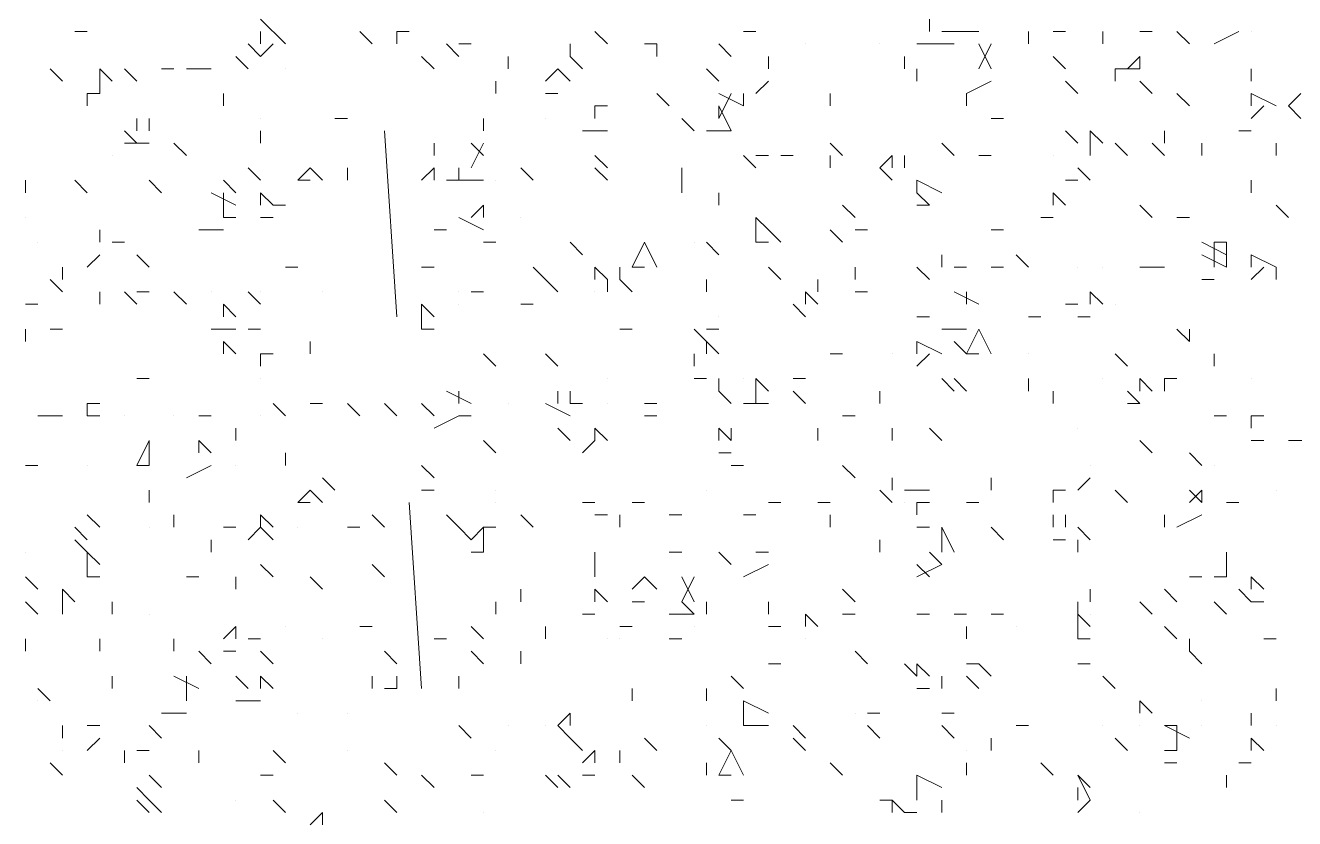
# Model space of a CAD drawing. Header units: millimetres. Extents: x 2928 to 3112, y 1220 to 1280.
# Drawn here: x 3000.6755 to 3001.0172, y 1263.4823 to 1263.6956 of the extents above; entities that cross this region are included whole.
import ezdxf

# ---------------------------------------------------------------- set-up
doc = ezdxf.new("R2010")
doc.units = ezdxf.units.MM

msp = doc.modelspace()

# ---------------------------------------------------------------- linework, layer by layer
at = {"color": 92, "linetype": 'Continuous', "lineweight": 5, "true_color": 0x00b800}
for points in [[(3000.73883, 1263.69728), (3000.7455, 1263.69061), (3000.7455, 1263.69061)], [(3000.91884, 1263.69728), (3000.91884, 1263.69394), (3000.91884, 1263.69394)], [(3000.69217, 1263.69394), (3000.68883, 1263.69394), (3000.68883, 1263.69394)], [(3000.73883, 1263.69394), (3000.73883, 1263.69061), (3000.73883, 1263.69061)], [(3000.7755, 1263.69394), (3000.7755, 1263.69061), (3000.7755, 1263.69061)], [(3000.77883, 1263.69394), (3000.7755, 1263.69394), (3000.7755, 1263.69394)], [(3000.83217, 1263.69061), (3000.82883, 1263.69394), (3000.82883, 1263.69394)], [(3000.87217, 1263.69394), (3000.86883, 1263.69394), (3000.86883, 1263.69394)], [(3000.9255, 1263.69394), (3000.92217, 1263.69394), (3000.92217, 1263.69394)], [(3000.9255, 1263.69394), (3000.92884, 1263.69394), (3000.92884, 1263.69394)], [(3000.93217, 1263.69394), (3000.92884, 1263.69394), (3000.92884, 1263.69394)], [(3000.9455, 1263.69061), (3000.9455, 1263.69394), (3000.9455, 1263.69394)], [(3000.9555, 1263.69394), (3000.95217, 1263.69394), (3000.95217, 1263.69394)], [(3000.9655, 1263.69061), (3000.9655, 1263.69394), (3000.9655, 1263.69394)], [(3000.97884, 1263.69394), (3000.9755, 1263.69394), (3000.9755, 1263.69394)], [(3000.98884, 1263.69061), (3000.9855, 1263.69394), (3000.9855, 1263.69394)], [(3000.9955, 1263.69061), (3001.00217, 1263.69394), (3001.00217, 1263.69394)], [(3000.73883, 1263.68727), (3000.7355, 1263.69061), (3000.7355, 1263.69061)], [(3000.73883, 1263.68727), (3000.74217, 1263.69061), (3000.74217, 1263.69061)], [(3000.79217, 1263.68727), (3000.78883, 1263.69061), (3000.78883, 1263.69061)], [(3000.7955, 1263.69061), (3000.79217, 1263.69061), (3000.79217, 1263.69061)], [(3000.82217, 1263.68727), (3000.82217, 1263.69061), (3000.82217, 1263.69061)], [(3000.8455, 1263.69061), (3000.84217, 1263.69061), (3000.84217, 1263.69061)], [(3000.8455, 1263.68727), (3000.8455, 1263.69061), (3000.8455, 1263.69061)], [(3000.8655, 1263.68727), (3000.86217, 1263.69061), (3000.86217, 1263.69061)], [(3000.9155, 1263.69061), (3000.92217, 1263.69061), (3000.92217, 1263.69061)], [(3000.9255, 1263.69061), (3000.92217, 1263.69061), (3000.92217, 1263.69061)], [(3000.93217, 1263.69061), (3000.9355, 1263.68394), (3000.9355, 1263.68394)], [(3000.9355, 1263.69061), (3000.93217, 1263.68394), (3000.93217, 1263.68394)], [(3000.7355, 1263.68394), (3000.73217, 1263.68727), (3000.73217, 1263.68727)], [(3000.7855, 1263.68394), (3000.78217, 1263.68727), (3000.78217, 1263.68727)], [(3000.8055, 1263.68394), (3000.8055, 1263.68727), (3000.8055, 1263.68727)], [(3000.8255, 1263.68394), (3000.82217, 1263.68727), (3000.82217, 1263.68727)], [(3000.8755, 1263.68727), (3000.8755, 1263.68394), (3000.8755, 1263.68394)], [(3000.91217, 1263.68394), (3000.91217, 1263.68727), (3000.91217, 1263.68727)], [(3000.9555, 1263.68394), (3000.95217, 1263.68727), (3000.95217, 1263.68727)], [(3000.9755, 1263.68727), (3000.97217, 1263.68394), (3000.97217, 1263.68394)], [(3000.9755, 1263.68727), (3000.9755, 1263.68394), (3000.9755, 1263.68394)], [(3000.6855, 1263.68061), (3000.68217, 1263.68394), (3000.68217, 1263.68394)], [(3000.6955, 1263.68394), (3000.69883, 1263.68061), (3000.69883, 1263.68061)], [(3000.6955, 1263.68394), (3000.6955, 1263.67727), (3000.6955, 1263.67727)], [(3000.7055, 1263.68061), (3000.70217, 1263.68394), (3000.70217, 1263.68394)], [(3000.7155, 1263.68394), (3000.71217, 1263.68394), (3000.71217, 1263.68394)], [(3000.72217, 1263.68394), (3000.71883, 1263.68394), (3000.71883, 1263.68394)], [(3000.7255, 1263.68394), (3000.72217, 1263.68394), (3000.72217, 1263.68394)], [(3000.81883, 1263.68394), (3000.8155, 1263.68061), (3000.8155, 1263.68061)], [(3000.81883, 1263.68394), (3000.82217, 1263.68061), (3000.82217, 1263.68061)], [(3000.86217, 1263.68061), (3000.85883, 1263.68394), (3000.85883, 1263.68394)], [(3000.9155, 1263.68061), (3000.9155, 1263.68394), (3000.9155, 1263.68394)], [(3000.96884, 1263.68394), (3000.9755, 1263.68394), (3000.9755, 1263.68394)], [(3000.96884, 1263.68061), (3000.96884, 1263.68394), (3000.96884, 1263.68394)], [(3001.0055, 1263.68061), (3001.0055, 1263.68394), (3001.0055, 1263.68394)], [(3000.80217, 1263.67727), (3000.80217, 1263.68061), (3000.80217, 1263.68061)], [(3000.87217, 1263.67727), (3000.8755, 1263.68061), (3000.8755, 1263.68061)], [(3000.92884, 1263.67727), (3000.9355, 1263.68061), (3000.9355, 1263.68061)], [(3000.95884, 1263.67727), (3000.9555, 1263.68061), (3000.9555, 1263.68061)], [(3000.97884, 1263.67727), (3000.9755, 1263.68061), (3000.9755, 1263.68061)], [(3000.69217, 1263.67727), (3000.6955, 1263.67727), (3000.6955, 1263.67727)], [(3000.69217, 1263.67394), (3000.69217, 1263.67727), (3000.69217, 1263.67727)], [(3000.72883, 1263.67394), (3000.72883, 1263.67727), (3000.72883, 1263.67727)], [(3000.8155, 1263.67727), (3000.81883, 1263.67727), (3000.81883, 1263.67727)], [(3000.84883, 1263.67394), (3000.8455, 1263.67727), (3000.8455, 1263.67727)], [(3000.86217, 1263.67727), (3000.86883, 1263.67394), (3000.86883, 1263.67394)], [(3000.8655, 1263.67727), (3000.86217, 1263.67061), (3000.86217, 1263.67061)], [(3000.86883, 1263.67394), (3000.86883, 1263.67727), (3000.86883, 1263.67727)], [(3000.89217, 1263.67394), (3000.89217, 1263.67727), (3000.89217, 1263.67727)], [(3000.92884, 1263.67394), (3000.92884, 1263.67727), (3000.92884, 1263.67727)], [(3000.98884, 1263.67394), (3000.9855, 1263.67727), (3000.9855, 1263.67727)], [(3001.0055, 1263.67727), (3001.01217, 1263.67394), (3001.01217, 1263.67394)], [(3001.0055, 1263.67727), (3001.0055, 1263.67394), (3001.0055, 1263.67394)], [(3001.01884, 1263.67727), (3001.0155, 1263.67394), (3001.0155, 1263.67394)], [(3000.82883, 1263.67394), (3000.83217, 1263.67394), (3000.83217, 1263.67394)], [(3000.82883, 1263.67394), (3000.82883, 1263.67061), (3000.82883, 1263.67061)], [(3000.86217, 1263.67394), (3000.8655, 1263.66727), (3000.8655, 1263.66727)], [(3000.86217, 1263.67394), (3000.86217, 1263.67061), (3000.86217, 1263.67061)], [(3001.0055, 1263.67061), (3001.00884, 1263.67394), (3001.00884, 1263.67394)], [(3001.0155, 1263.67394), (3001.01884, 1263.67061), (3001.01884, 1263.67061)], [(3000.7055, 1263.67061), (3000.7055, 1263.66727), (3000.7055, 1263.66727)], [(3000.70883, 1263.67061), (3000.70883, 1263.66727), (3000.70883, 1263.66727)], [(3000.76217, 1263.67061), (3000.75883, 1263.67061), (3000.75883, 1263.67061)], [(3000.79883, 1263.66727), (3000.79883, 1263.67061), (3000.79883, 1263.67061)], [(3000.8555, 1263.66727), (3000.85217, 1263.67061), (3000.85217, 1263.67061)], [(3000.93884, 1263.67061), (3000.9355, 1263.67061), (3000.9355, 1263.67061)], [(3000.7055, 1263.66394), (3000.70217, 1263.66727), (3000.70217, 1263.66727)], [(3000.73883, 1263.66394), (3000.73883, 1263.66727), (3000.73883, 1263.66727)], [(3000.82883, 1263.66727), (3000.8255, 1263.66727), (3000.8255, 1263.66727)], [(3000.82883, 1263.66727), (3000.83217, 1263.66727), (3000.83217, 1263.66727)], [(3000.85883, 1263.66727), (3000.8655, 1263.66727), (3000.8655, 1263.66727)], [(3000.85883, 1263.66727), (3000.86217, 1263.66727), (3000.86217, 1263.66727)], [(3000.95884, 1263.66394), (3000.9555, 1263.66727), (3000.9555, 1263.66727)], [(3000.96217, 1263.66727), (3000.9655, 1263.66394), (3000.9655, 1263.66394)], [(3000.96217, 1263.66727), (3000.96217, 1263.66061), (3000.96217, 1263.66061)], [(3000.98217, 1263.66394), (3000.98217, 1263.66727), (3000.98217, 1263.66727)], [(3001.0055, 1263.66727), (3001.00217, 1263.66727), (3001.00217, 1263.66727)], [(3000.70217, 1263.66394), (3000.70883, 1263.66394), (3000.70883, 1263.66394)], [(3000.71883, 1263.66061), (3000.7155, 1263.66394), (3000.7155, 1263.66394)], [(3000.7855, 1263.66394), (3000.7855, 1263.66061), (3000.7855, 1263.66061)], [(3000.7955, 1263.66394), (3000.79883, 1263.66061), (3000.79883, 1263.66061)], [(3000.79883, 1263.66394), (3000.7955, 1263.65727), (3000.7955, 1263.65727)], [(3000.8955, 1263.66061), (3000.89217, 1263.66394), (3000.89217, 1263.66394)], [(3000.9255, 1263.66061), (3000.92217, 1263.66394), (3000.92217, 1263.66394)], [(3000.97217, 1263.66061), (3000.96884, 1263.66394), (3000.96884, 1263.66394)], [(3000.98217, 1263.66061), (3000.97884, 1263.66394), (3000.97884, 1263.66394)], [(3000.99217, 1263.66061), (3000.99217, 1263.66394), (3000.99217, 1263.66394)], [(3001.01217, 1263.66061), (3001.01217, 1263.66394), (3001.01217, 1263.66394)], [(3000.83217, 1263.65727), (3000.82883, 1263.66061), (3000.82883, 1263.66061)], [(3000.87217, 1263.65727), (3000.86883, 1263.66061), (3000.86883, 1263.66061)], [(3000.8755, 1263.66061), (3000.87217, 1263.66061), (3000.87217, 1263.66061)], [(3000.88217, 1263.66061), (3000.87883, 1263.66061), (3000.87883, 1263.66061)], [(3000.89217, 1263.65727), (3000.89217, 1263.66061), (3000.89217, 1263.66061)], [(3000.90884, 1263.66061), (3000.9055, 1263.65727), (3000.9055, 1263.65727)], [(3000.90884, 1263.66061), (3000.90884, 1263.65727), (3000.90884, 1263.65727)], [(3000.91217, 1263.65727), (3000.91217, 1263.66061), (3000.91217, 1263.66061)], [(3000.9355, 1263.66061), (3000.93217, 1263.66061), (3000.93217, 1263.66061)], [(3000.73883, 1263.65394), (3000.7355, 1263.65727), (3000.7355, 1263.65727)], [(3000.75217, 1263.65727), (3000.74883, 1263.65394), (3000.74883, 1263.65394)], [(3000.75217, 1263.65727), (3000.7555, 1263.65394), (3000.7555, 1263.65394)], [(3000.76217, 1263.65394), (3000.76217, 1263.65727), (3000.76217, 1263.65727)], [(3000.78217, 1263.65394), (3000.7855, 1263.65727), (3000.7855, 1263.65727)], [(3000.7855, 1263.65394), (3000.7855, 1263.65727), (3000.7855, 1263.65727)], [(3000.79217, 1263.65394), (3000.79217, 1263.65727), (3000.79217, 1263.65727)], [(3000.81217, 1263.65394), (3000.80883, 1263.65727), (3000.80883, 1263.65727)], [(3000.83217, 1263.65394), (3000.82883, 1263.65727), (3000.82883, 1263.65727)], [(3000.85217, 1263.65394), (3000.85217, 1263.65727), (3000.85217, 1263.65727)], [(3000.9055, 1263.65727), (3000.90884, 1263.65394), (3000.90884, 1263.65394)], [(3000.96217, 1263.65394), (3000.95884, 1263.65727), (3000.95884, 1263.65727)], [(3000.6755, 1263.65061), (3000.6755, 1263.65394), (3000.6755, 1263.65394)], [(3000.69217, 1263.65061), (3000.68883, 1263.65394), (3000.68883, 1263.65394)], [(3000.71217, 1263.65061), (3000.70883, 1263.65394), (3000.70883, 1263.65394)], [(3000.73217, 1263.65061), (3000.72883, 1263.65394), (3000.72883, 1263.65394)], [(3000.74883, 1263.65394), (3000.75217, 1263.65394), (3000.75217, 1263.65394)], [(3000.79217, 1263.65394), (3000.78883, 1263.65394), (3000.78883, 1263.65394)], [(3000.79217, 1263.65394), (3000.79883, 1263.65394), (3000.79883, 1263.65394)], [(3000.85217, 1263.65061), (3000.85217, 1263.65394), (3000.85217, 1263.65394)], [(3000.9155, 1263.65394), (3000.92217, 1263.65061), (3000.92217, 1263.65061)], [(3000.9155, 1263.65394), (3000.9155, 1263.65061), (3000.9155, 1263.65061)], [(3000.95884, 1263.65394), (3000.9555, 1263.65394), (3000.9555, 1263.65394)], [(3001.0055, 1263.65061), (3001.0055, 1263.65394), (3001.0055, 1263.65394)], [(3000.7255, 1263.65061), (3000.73217, 1263.64727), (3000.73217, 1263.64727)], [(3000.72883, 1263.65061), (3000.72883, 1263.64394), (3000.72883, 1263.64394)], [(3000.72883, 1263.64727), (3000.72883, 1263.65061), (3000.72883, 1263.65061)], [(3000.73883, 1263.65061), (3000.74217, 1263.64727), (3000.74217, 1263.64727)], [(3000.73883, 1263.65061), (3000.73883, 1263.64727), (3000.73883, 1263.64727)], [(3000.86217, 1263.64727), (3000.86217, 1263.65061), (3000.86217, 1263.65061)], [(3000.91884, 1263.64727), (3000.9155, 1263.65061), (3000.9155, 1263.65061)], [(3000.95217, 1263.65061), (3000.9555, 1263.64727), (3000.9555, 1263.64727)], [(3000.95217, 1263.65061), (3000.95217, 1263.64727), (3000.95217, 1263.64727)], [(3000.7455, 1263.64727), (3000.74217, 1263.64727), (3000.74217, 1263.64727)], [(3000.79883, 1263.64727), (3000.7955, 1263.64394), (3000.7955, 1263.64394)], [(3000.79883, 1263.64727), (3000.79883, 1263.64394), (3000.79883, 1263.64394)], [(3000.89884, 1263.64394), (3000.8955, 1263.64727), (3000.8955, 1263.64727)], [(3000.9155, 1263.64727), (3000.91884, 1263.64727), (3000.91884, 1263.64727)], [(3000.91884, 1263.64727), (3000.9155, 1263.64727), (3000.9155, 1263.64727)], [(3000.97884, 1263.64394), (3000.9755, 1263.64727), (3000.9755, 1263.64727)], [(3001.0155, 1263.64394), (3001.01217, 1263.64727), (3001.01217, 1263.64727)], [(3000.73217, 1263.64394), (3000.72883, 1263.64394), (3000.72883, 1263.64394)], [(3000.73883, 1263.64394), (3000.74217, 1263.64394), (3000.74217, 1263.64394)], [(3000.79217, 1263.64394), (3000.79883, 1263.64061), (3000.79883, 1263.64061)], [(3000.87217, 1263.64394), (3000.8755, 1263.64061), (3000.8755, 1263.64061)], [(3000.87217, 1263.64394), (3000.87217, 1263.63727), (3000.87217, 1263.63727)], [(3000.94884, 1263.64394), (3000.95217, 1263.64394), (3000.95217, 1263.64394)], [(3000.98884, 1263.64394), (3000.9855, 1263.64394), (3000.9855, 1263.64394)], [(3000.6955, 1263.64061), (3000.6955, 1263.63727), (3000.6955, 1263.63727)], [(3000.6955, 1263.64061), (3000.6955, 1263.63727), (3000.6955, 1263.63727)], [(3000.72217, 1263.64061), (3000.72883, 1263.64061), (3000.72883, 1263.64061)], [(3000.78883, 1263.64061), (3000.7855, 1263.64061), (3000.7855, 1263.64061)], [(3000.87883, 1263.63727), (3000.8755, 1263.64061), (3000.8755, 1263.64061)], [(3000.8955, 1263.63727), (3000.89217, 1263.64061), (3000.89217, 1263.64061)], [(3000.90217, 1263.64061), (3000.89884, 1263.64061), (3000.89884, 1263.64061)], [(3000.93884, 1263.64061), (3000.9355, 1263.64061), (3000.9355, 1263.64061)], [(3000.70217, 1263.63727), (3000.69883, 1263.63727), (3000.69883, 1263.63727)], [(3000.80217, 1263.63727), (3000.79883, 1263.63727), (3000.79883, 1263.63727)], [(3000.8255, 1263.63394), (3000.82217, 1263.63727), (3000.82217, 1263.63727)], [(3000.84217, 1263.63727), (3000.83883, 1263.63061), (3000.83883, 1263.63061)], [(3000.84217, 1263.63727), (3000.8455, 1263.63061), (3000.8455, 1263.63061)], [(3000.86217, 1263.63394), (3000.85883, 1263.63727), (3000.85883, 1263.63727)], [(3000.87217, 1263.63727), (3000.8755, 1263.63727), (3000.8755, 1263.63727)], [(3000.99217, 1263.63727), (3000.99884, 1263.63394), (3000.99884, 1263.63394)], [(3000.9955, 1263.63727), (3000.9955, 1263.63061), (3000.9955, 1263.63061)], [(3000.99884, 1263.63727), (3000.9955, 1263.63727), (3000.9955, 1263.63727)], [(3000.99884, 1263.63727), (3000.99884, 1263.63394), (3000.99884, 1263.63394)], [(3000.69217, 1263.63061), (3000.6955, 1263.63394), (3000.6955, 1263.63394)], [(3000.70883, 1263.63061), (3000.7055, 1263.63394), (3000.7055, 1263.63394)], [(3000.92217, 1263.63061), (3000.92217, 1263.63394), (3000.92217, 1263.63394)], [(3000.9455, 1263.63061), (3000.94217, 1263.63394), (3000.94217, 1263.63394)], [(3000.99217, 1263.63394), (3000.99884, 1263.63061), (3000.99884, 1263.63061)], [(3000.99884, 1263.63061), (3000.99884, 1263.63394), (3000.99884, 1263.63394)], [(3001.0055, 1263.63394), (3001.01217, 1263.63061), (3001.01217, 1263.63061)], [(3001.0055, 1263.63394), (3001.0055, 1263.63061), (3001.0055, 1263.63061)], [(3000.6855, 1263.63061), (3000.6855, 1263.62727), (3000.6855, 1263.62727)], [(3000.74883, 1263.63061), (3000.7455, 1263.63061), (3000.7455, 1263.63061)], [(3000.7855, 1263.63061), (3000.78217, 1263.63061), (3000.78217, 1263.63061)], [(3000.8155, 1263.62727), (3000.81217, 1263.63061), (3000.81217, 1263.63061)], [(3000.82883, 1263.63061), (3000.83217, 1263.62727), (3000.83217, 1263.62727)], [(3000.82883, 1263.63061), (3000.82883, 1263.62727), (3000.82883, 1263.62727)], [(3000.8355, 1263.62727), (3000.8355, 1263.63061), (3000.8355, 1263.63061)], [(3000.83883, 1263.63061), (3000.84217, 1263.63061), (3000.84217, 1263.63061)], [(3000.87883, 1263.62727), (3000.8755, 1263.63061), (3000.8755, 1263.63061)], [(3000.89884, 1263.62727), (3000.89884, 1263.63061), (3000.89884, 1263.63061)], [(3000.91884, 1263.62727), (3000.9155, 1263.63061), (3000.9155, 1263.63061)], [(3000.92884, 1263.63061), (3000.9255, 1263.63061), (3000.9255, 1263.63061)], [(3000.93884, 1263.63061), (3000.9355, 1263.63061), (3000.9355, 1263.63061)], [(3000.97884, 1263.63061), (3000.9755, 1263.63061), (3000.9755, 1263.63061)], [(3000.98217, 1263.63061), (3000.97884, 1263.63061), (3000.97884, 1263.63061)], [(3001.0055, 1263.62727), (3001.00884, 1263.63061), (3001.00884, 1263.63061)], [(3001.01217, 1263.62727), (3001.01217, 1263.63061), (3001.01217, 1263.63061)], [(3000.68217, 1263.62727), (3000.6855, 1263.62394), (3000.6855, 1263.62394)], [(3000.81883, 1263.62394), (3000.8155, 1263.62727), (3000.8155, 1263.62727)], [(3000.83217, 1263.62394), (3000.83217, 1263.62727), (3000.83217, 1263.62727)], [(3000.83883, 1263.62394), (3000.8355, 1263.62727), (3000.8355, 1263.62727)], [(3000.85883, 1263.62394), (3000.85883, 1263.62727), (3000.85883, 1263.62727)], [(3000.88883, 1263.62394), (3000.88883, 1263.62727), (3000.88883, 1263.62727)], [(3000.99217, 1263.62727), (3000.9955, 1263.62727), (3000.9955, 1263.62727)], [(3000.6955, 1263.62061), (3000.6955, 1263.62394), (3000.6955, 1263.62394)], [(3000.7055, 1263.62061), (3000.70217, 1263.62394), (3000.70217, 1263.62394)], [(3000.70883, 1263.62394), (3000.7055, 1263.62394), (3000.7055, 1263.62394)], [(3000.71883, 1263.62061), (3000.7155, 1263.62394), (3000.7155, 1263.62394)], [(3000.73883, 1263.62061), (3000.7355, 1263.62394), (3000.7355, 1263.62394)], [(3000.79883, 1263.62394), (3000.7955, 1263.62394), (3000.7955, 1263.62394)], [(3000.8855, 1263.62394), (3000.88883, 1263.62061), (3000.88883, 1263.62061)], [(3000.8855, 1263.62394), (3000.8855, 1263.62061), (3000.8855, 1263.62061)], [(3000.90217, 1263.62394), (3000.89884, 1263.62394), (3000.89884, 1263.62394)], [(3000.9255, 1263.62394), (3000.93217, 1263.62061), (3000.93217, 1263.62061)], [(3000.92884, 1263.62394), (3000.92884, 1263.62061), (3000.92884, 1263.62061)], [(3000.96217, 1263.62394), (3000.9655, 1263.62061), (3000.9655, 1263.62061)], [(3000.96217, 1263.62394), (3000.96217, 1263.62061), (3000.96217, 1263.62061)], [(3000.67883, 1263.62061), (3000.6755, 1263.62061), (3000.6755, 1263.62061)], [(3000.72883, 1263.62061), (3000.73217, 1263.61727), (3000.73217, 1263.61727)], [(3000.72883, 1263.62061), (3000.72883, 1263.61727), (3000.72883, 1263.61727)], [(3000.78217, 1263.62061), (3000.7855, 1263.61727), (3000.7855, 1263.61727)], [(3000.78217, 1263.62061), (3000.78217, 1263.61394), (3000.78217, 1263.61394)], [(3000.81217, 1263.62061), (3000.80883, 1263.62061), (3000.80883, 1263.62061)], [(3000.88217, 1263.62061), (3000.8855, 1263.61727), (3000.8855, 1263.61727)], [(3000.95884, 1263.62061), (3000.9555, 1263.62061), (3000.9555, 1263.62061)], [(3000.91884, 1263.61727), (3000.9155, 1263.61727), (3000.9155, 1263.61727)], [(3000.94884, 1263.61727), (3000.9455, 1263.61727), (3000.9455, 1263.61727)], [(3000.95884, 1263.61727), (3000.96217, 1263.61727), (3000.96217, 1263.61727)], [(3000.6755, 1263.61061), (3000.6755, 1263.61394), (3000.6755, 1263.61394)], [(3000.6855, 1263.61394), (3000.68217, 1263.61394), (3000.68217, 1263.61394)], [(3000.7255, 1263.61394), (3000.73217, 1263.61394), (3000.73217, 1263.61394)], [(3000.73883, 1263.61394), (3000.7355, 1263.61394), (3000.7355, 1263.61394)], [(3000.78217, 1263.61394), (3000.7855, 1263.61394), (3000.7855, 1263.61394)], [(3000.83883, 1263.61394), (3000.8355, 1263.61394), (3000.8355, 1263.61394)], [(3000.8555, 1263.61394), (3000.86217, 1263.60727), (3000.86217, 1263.60727)], [(3000.86217, 1263.61394), (3000.85883, 1263.61394), (3000.85883, 1263.61394)], [(3000.92217, 1263.61394), (3000.92884, 1263.61394), (3000.92884, 1263.61394)], [(3000.93217, 1263.61394), (3000.92884, 1263.60727), (3000.92884, 1263.60727)], [(3000.93217, 1263.61394), (3000.9355, 1263.60727), (3000.9355, 1263.60727)], [(3000.98884, 1263.61061), (3000.9855, 1263.61394), (3000.9855, 1263.61394)], [(3000.98884, 1263.61061), (3000.98884, 1263.61394), (3000.98884, 1263.61394)], [(3000.72883, 1263.60727), (3000.72883, 1263.61061), (3000.72883, 1263.61061)], [(3000.73217, 1263.60727), (3000.72883, 1263.61061), (3000.72883, 1263.61061)], [(3000.75217, 1263.60727), (3000.75217, 1263.61061), (3000.75217, 1263.61061)], [(3000.85883, 1263.61061), (3000.85883, 1263.60727), (3000.85883, 1263.60727)], [(3000.9155, 1263.61061), (3000.92217, 1263.60727), (3000.92217, 1263.60727)], [(3000.9155, 1263.61061), (3000.9155, 1263.60727), (3000.9155, 1263.60727)], [(3000.92884, 1263.60727), (3000.9255, 1263.61061), (3000.9255, 1263.61061)], [(3000.73883, 1263.60727), (3000.74217, 1263.60727), (3000.74217, 1263.60727)], [(3000.73883, 1263.60727), (3000.73883, 1263.60394), (3000.73883, 1263.60394)], [(3000.80217, 1263.60394), (3000.79883, 1263.60727), (3000.79883, 1263.60727)], [(3000.81883, 1263.60394), (3000.8155, 1263.60727), (3000.8155, 1263.60727)], [(3000.8555, 1263.60394), (3000.8555, 1263.60727), (3000.8555, 1263.60727)], [(3000.8955, 1263.60727), (3000.89217, 1263.60727), (3000.89217, 1263.60727)], [(3000.9155, 1263.60394), (3000.91884, 1263.60727), (3000.91884, 1263.60727)], [(3000.92884, 1263.60727), (3000.93217, 1263.60727), (3000.93217, 1263.60727)], [(3000.97217, 1263.60394), (3000.96884, 1263.60727), (3000.96884, 1263.60727)], [(3000.9955, 1263.60394), (3000.9955, 1263.60727), (3000.9955, 1263.60727)], [(3000.70883, 1263.60061), (3000.7055, 1263.60061), (3000.7055, 1263.60061)], [(3000.8555, 1263.60061), (3000.85883, 1263.60061), (3000.85883, 1263.60061)], [(3000.86217, 1263.59727), (3000.86217, 1263.60061), (3000.86217, 1263.60061)], [(3000.87217, 1263.60061), (3000.8755, 1263.59727), (3000.8755, 1263.59727)], [(3000.87217, 1263.60061), (3000.87217, 1263.59394), (3000.87217, 1263.59394)], [(3000.8855, 1263.60061), (3000.88217, 1263.60061), (3000.88217, 1263.60061)], [(3000.9255, 1263.59727), (3000.92217, 1263.60061), (3000.92217, 1263.60061)], [(3000.92884, 1263.59727), (3000.9255, 1263.60061), (3000.9255, 1263.60061)], [(3000.9455, 1263.59727), (3000.9455, 1263.60061), (3000.9455, 1263.60061)], [(3000.9755, 1263.60061), (3000.97884, 1263.59727), (3000.97884, 1263.59727)], [(3000.9755, 1263.60061), (3000.9755, 1263.59727), (3000.9755, 1263.59727)], [(3000.9855, 1263.60061), (3000.98217, 1263.60061), (3000.98217, 1263.60061)], [(3000.98217, 1263.59727), (3000.98217, 1263.60061), (3000.98217, 1263.60061)], [(3000.78883, 1263.59727), (3000.7955, 1263.59394), (3000.7955, 1263.59394)], [(3000.79217, 1263.59727), (3000.79217, 1263.59394), (3000.79217, 1263.59394)], [(3000.79217, 1263.59394), (3000.79217, 1263.59727), (3000.79217, 1263.59727)], [(3000.81883, 1263.59727), (3000.81883, 1263.59394), (3000.81883, 1263.59394)], [(3000.82217, 1263.59727), (3000.82217, 1263.59394), (3000.82217, 1263.59394)], [(3000.8655, 1263.59394), (3000.86217, 1263.59727), (3000.86217, 1263.59727)], [(3000.8855, 1263.59394), (3000.88217, 1263.59727), (3000.88217, 1263.59727)], [(3000.9055, 1263.59394), (3000.9055, 1263.59727), (3000.9055, 1263.59727)], [(3000.95217, 1263.59394), (3000.95217, 1263.59727), (3000.95217, 1263.59727)], [(3000.9755, 1263.59394), (3000.97217, 1263.59727), (3000.97217, 1263.59727)], [(3000.69217, 1263.59394), (3000.6955, 1263.59394), (3000.6955, 1263.59394)], [(3000.69217, 1263.59394), (3000.69217, 1263.59061), (3000.69217, 1263.59061)], [(3000.7455, 1263.59061), (3000.74217, 1263.59394), (3000.74217, 1263.59394)], [(3000.7555, 1263.59394), (3000.75217, 1263.59394), (3000.75217, 1263.59394)], [(3000.7655, 1263.59061), (3000.76217, 1263.59394), (3000.76217, 1263.59394)], [(3000.7855, 1263.59061), (3000.78217, 1263.59394), (3000.78217, 1263.59394)], [(3000.8155, 1263.59394), (3000.82217, 1263.59061), (3000.82217, 1263.59061)], [(3000.8255, 1263.59394), (3000.82217, 1263.59394), (3000.82217, 1263.59394)], [(3000.8455, 1263.59394), (3000.84217, 1263.59394), (3000.84217, 1263.59394)], [(3000.86883, 1263.59394), (3000.8755, 1263.59394), (3000.8755, 1263.59394)], [(3000.97217, 1263.59394), (3000.9755, 1263.59394), (3000.9755, 1263.59394)], [(3000.68217, 1263.59061), (3000.67883, 1263.59061), (3000.67883, 1263.59061)], [(3000.6855, 1263.59061), (3000.68217, 1263.59061), (3000.68217, 1263.59061)], [(3000.69217, 1263.59061), (3000.6955, 1263.59061), (3000.6955, 1263.59061)], [(3000.7255, 1263.59061), (3000.72217, 1263.59061), (3000.72217, 1263.59061)], [(3000.7855, 1263.58727), (3000.79217, 1263.59061), (3000.79217, 1263.59061)], [(3000.7955, 1263.59061), (3000.79217, 1263.59061), (3000.79217, 1263.59061)], [(3000.8455, 1263.59061), (3000.84217, 1263.59061), (3000.84217, 1263.59061)], [(3000.89884, 1263.59061), (3000.8955, 1263.59061), (3000.8955, 1263.59061)], [(3000.99884, 1263.59061), (3000.9955, 1263.59061), (3000.9955, 1263.59061)], [(3001.0055, 1263.59061), (3001.00884, 1263.59061), (3001.00884, 1263.59061)], [(3001.0055, 1263.59061), (3001.0055, 1263.58727), (3001.0055, 1263.58727)], [(3000.73217, 1263.58394), (3000.73217, 1263.58727), (3000.73217, 1263.58727)], [(3000.82217, 1263.58394), (3000.81883, 1263.58727), (3000.81883, 1263.58727)], [(3000.82883, 1263.58727), (3000.83217, 1263.58394), (3000.83217, 1263.58394)], [(3000.82883, 1263.58727), (3000.82883, 1263.58394), (3000.82883, 1263.58394)], [(3000.86217, 1263.58727), (3000.86217, 1263.58394), (3000.86217, 1263.58394)], [(3000.8655, 1263.58394), (3000.86217, 1263.58727), (3000.86217, 1263.58727)], [(3000.8655, 1263.58727), (3000.8655, 1263.58394), (3000.8655, 1263.58394)], [(3000.88883, 1263.58394), (3000.88883, 1263.58727), (3000.88883, 1263.58727)], [(3000.90884, 1263.58394), (3000.90884, 1263.58727), (3000.90884, 1263.58727)], [(3000.92217, 1263.58394), (3000.91884, 1263.58727), (3000.91884, 1263.58727)], [(3000.70883, 1263.58394), (3000.7055, 1263.57727), (3000.7055, 1263.57727)], [(3000.70883, 1263.58394), (3000.70883, 1263.57727), (3000.70883, 1263.57727)], [(3000.72217, 1263.58394), (3000.7255, 1263.58061), (3000.7255, 1263.58061)], [(3000.72217, 1263.58394), (3000.72217, 1263.58061), (3000.72217, 1263.58061)], [(3000.80217, 1263.58061), (3000.79883, 1263.58394), (3000.79883, 1263.58394)], [(3000.8255, 1263.58061), (3000.82883, 1263.58394), (3000.82883, 1263.58394)], [(3000.97884, 1263.58061), (3000.9755, 1263.58394), (3000.9755, 1263.58394)], [(3001.0055, 1263.58394), (3001.00884, 1263.58394), (3001.00884, 1263.58394)], [(3001.0155, 1263.58394), (3001.02217, 1263.58394), (3001.02217, 1263.58394)], [(3000.7455, 1263.57727), (3000.7455, 1263.58061), (3000.7455, 1263.58061)], [(3000.86217, 1263.58061), (3000.8655, 1263.58061), (3000.8655, 1263.58061)], [(3000.99217, 1263.57727), (3000.98884, 1263.58061), (3000.98884, 1263.58061)], [(3000.67883, 1263.57727), (3000.6755, 1263.57727), (3000.6755, 1263.57727)], [(3000.7055, 1263.57727), (3000.70883, 1263.57727), (3000.70883, 1263.57727)], [(3000.71883, 1263.57394), (3000.7255, 1263.57727), (3000.7255, 1263.57727)], [(3000.78217, 1263.57727), (3000.7855, 1263.57394), (3000.7855, 1263.57394)], [(3000.86883, 1263.57727), (3000.8655, 1263.57727), (3000.8655, 1263.57727)], [(3000.89884, 1263.57394), (3000.8955, 1263.57727), (3000.8955, 1263.57727)], [(3000.75883, 1263.57061), (3000.7555, 1263.57394), (3000.7555, 1263.57394)], [(3000.90884, 1263.57394), (3000.90884, 1263.57061), (3000.90884, 1263.57061)], [(3000.90884, 1263.57394), (3000.90884, 1263.57061), (3000.90884, 1263.57061)], [(3000.9355, 1263.57061), (3000.9355, 1263.57394), (3000.9355, 1263.57394)], [(3000.95884, 1263.57061), (3000.96217, 1263.57394), (3000.96217, 1263.57394)], [(3000.70883, 1263.56727), (3000.70883, 1263.57061), (3000.70883, 1263.57061)], [(3000.75217, 1263.57061), (3000.74883, 1263.56727), (3000.74883, 1263.56727)], [(3000.75217, 1263.57061), (3000.7555, 1263.56727), (3000.7555, 1263.56727)], [(3000.78217, 1263.57061), (3000.7855, 1263.57061), (3000.7855, 1263.57061)], [(3000.9055, 1263.57061), (3000.90884, 1263.56727), (3000.90884, 1263.56727)], [(3000.9155, 1263.57061), (3000.91217, 1263.57061), (3000.91217, 1263.57061)], [(3000.91884, 1263.57061), (3000.9155, 1263.57061), (3000.9155, 1263.57061)], [(3000.95217, 1263.56727), (3000.95217, 1263.57061), (3000.95217, 1263.57061)], [(3000.9555, 1263.57061), (3000.95217, 1263.57061), (3000.95217, 1263.57061)], [(3000.97217, 1263.56727), (3000.96884, 1263.57061), (3000.96884, 1263.57061)], [(3000.98884, 1263.57061), (3000.99217, 1263.56727), (3000.99217, 1263.56727)], [(3000.99217, 1263.57061), (3000.98884, 1263.56727), (3000.98884, 1263.56727)], [(3000.99217, 1263.56727), (3000.99217, 1263.57061), (3000.99217, 1263.57061)], [(3000.74883, 1263.56727), (3000.75217, 1263.56727), (3000.75217, 1263.56727)], [(3000.82883, 1263.56727), (3000.8255, 1263.56727), (3000.8255, 1263.56727)], [(3000.84217, 1263.56727), (3000.83883, 1263.56727), (3000.83883, 1263.56727)], [(3000.87883, 1263.56727), (3000.8755, 1263.56727), (3000.8755, 1263.56727)], [(3000.89217, 1263.56727), (3000.88883, 1263.56727), (3000.88883, 1263.56727)], [(3000.9155, 1263.56727), (3000.91884, 1263.56727), (3000.91884, 1263.56727)], [(3000.9155, 1263.56727), (3000.9155, 1263.56394), (3000.9155, 1263.56394)], [(3000.93217, 1263.56727), (3000.92884, 1263.56727), (3000.92884, 1263.56727)], [(3001.00217, 1263.56727), (3000.99884, 1263.56727), (3000.99884, 1263.56727)], [(3000.6955, 1263.56061), (3000.69217, 1263.56394), (3000.69217, 1263.56394)], [(3000.7155, 1263.56061), (3000.7155, 1263.56394), (3000.7155, 1263.56394)], [(3000.73883, 1263.56394), (3000.74217, 1263.56061), (3000.74217, 1263.56061)], [(3000.73883, 1263.56394), (3000.73883, 1263.56061), (3000.73883, 1263.56061)], [(3000.77217, 1263.56061), (3000.76883, 1263.56394), (3000.76883, 1263.56394)], [(3000.79217, 1263.56061), (3000.78883, 1263.56394), (3000.78883, 1263.56394)], [(3000.81217, 1263.56061), (3000.80883, 1263.56394), (3000.80883, 1263.56394)], [(3000.83217, 1263.56394), (3000.82883, 1263.56394), (3000.82883, 1263.56394)], [(3000.8355, 1263.56061), (3000.8355, 1263.56394), (3000.8355, 1263.56394)], [(3000.85217, 1263.56394), (3000.84883, 1263.56394), (3000.84883, 1263.56394)], [(3000.87217, 1263.56394), (3000.86883, 1263.56394), (3000.86883, 1263.56394)], [(3000.89217, 1263.56061), (3000.89217, 1263.56394), (3000.89217, 1263.56394)], [(3000.95217, 1263.56394), (3000.95217, 1263.56061), (3000.95217, 1263.56061)], [(3000.9555, 1263.56394), (3000.9555, 1263.56061), (3000.9555, 1263.56061)], [(3000.98217, 1263.56061), (3000.98217, 1263.56394), (3000.98217, 1263.56394)], [(3000.9855, 1263.56061), (3000.99217, 1263.56394), (3000.99217, 1263.56394)], [(3000.69217, 1263.55727), (3000.68883, 1263.56061), (3000.68883, 1263.56061)], [(3000.73217, 1263.56061), (3000.72883, 1263.56061), (3000.72883, 1263.56061)], [(3000.7355, 1263.55727), (3000.73883, 1263.56061), (3000.73883, 1263.56061)], [(3000.74217, 1263.55727), (3000.73883, 1263.56061), (3000.73883, 1263.56061)], [(3000.7655, 1263.56061), (3000.76217, 1263.56061), (3000.76217, 1263.56061)], [(3000.7955, 1263.55727), (3000.79217, 1263.56061), (3000.79217, 1263.56061)], [(3000.79883, 1263.56061), (3000.7955, 1263.55727), (3000.7955, 1263.55727)], [(3000.79883, 1263.56061), (3000.79883, 1263.55394), (3000.79883, 1263.55394)], [(3000.80217, 1263.56061), (3000.79883, 1263.56061), (3000.79883, 1263.56061)], [(3000.9155, 1263.56061), (3000.91884, 1263.56061), (3000.91884, 1263.56061)], [(3000.92217, 1263.56061), (3000.9255, 1263.55394), (3000.9255, 1263.55394)], [(3000.92217, 1263.56061), (3000.92217, 1263.55394), (3000.92217, 1263.55394)], [(3000.93884, 1263.55727), (3000.9355, 1263.56061), (3000.9355, 1263.56061)], [(3000.96217, 1263.55727), (3000.95884, 1263.56061), (3000.95884, 1263.56061)], [(3000.69217, 1263.55394), (3000.68883, 1263.55727), (3000.68883, 1263.55727)], [(3000.7255, 1263.55394), (3000.7255, 1263.55727), (3000.7255, 1263.55727)], [(3000.9055, 1263.55394), (3000.9055, 1263.55727), (3000.9055, 1263.55727)], [(3000.95217, 1263.55727), (3000.9555, 1263.55727), (3000.9555, 1263.55727)], [(3000.95884, 1263.55394), (3000.95884, 1263.55727), (3000.95884, 1263.55727)], [(3000.69217, 1263.55394), (3000.6955, 1263.55061), (3000.6955, 1263.55061)], [(3000.69217, 1263.55394), (3000.69217, 1263.54727), (3000.69217, 1263.54727)], [(3000.7955, 1263.55394), (3000.79883, 1263.55394), (3000.79883, 1263.55394)], [(3000.82883, 1263.55061), (3000.82883, 1263.55394), (3000.82883, 1263.55394)], [(3000.85217, 1263.55394), (3000.84883, 1263.55394), (3000.84883, 1263.55394)], [(3000.8655, 1263.55061), (3000.86217, 1263.55394), (3000.86217, 1263.55394)], [(3000.87217, 1263.55394), (3000.8755, 1263.55394), (3000.8755, 1263.55394)], [(3000.92217, 1263.55061), (3000.91884, 1263.55394), (3000.91884, 1263.55394)], [(3000.99884, 1263.55394), (3000.99884, 1263.54727), (3000.99884, 1263.54727)], [(3000.74217, 1263.54727), (3000.73883, 1263.55061), (3000.73883, 1263.55061)], [(3000.77217, 1263.54727), (3000.76883, 1263.55061), (3000.76883, 1263.55061)], [(3000.82883, 1263.54727), (3000.82883, 1263.55061), (3000.82883, 1263.55061)], [(3000.86883, 1263.54727), (3000.8755, 1263.55061), (3000.8755, 1263.55061)], [(3000.9155, 1263.54727), (3000.92217, 1263.55061), (3000.92217, 1263.55061)], [(3000.91884, 1263.54727), (3000.9155, 1263.55061), (3000.9155, 1263.55061)], [(3000.99884, 1263.55061), (3000.99884, 1263.54727), (3000.99884, 1263.54727)], [(3000.67883, 1263.54394), (3000.6755, 1263.54727), (3000.6755, 1263.54727)], [(3000.69217, 1263.54727), (3000.6955, 1263.54727), (3000.6955, 1263.54727)], [(3000.72217, 1263.54727), (3000.71883, 1263.54727), (3000.71883, 1263.54727)], [(3000.73217, 1263.54394), (3000.73217, 1263.54727), (3000.73217, 1263.54727)], [(3000.7555, 1263.54394), (3000.75217, 1263.54727), (3000.75217, 1263.54727)], [(3000.84217, 1263.54727), (3000.83883, 1263.54394), (3000.83883, 1263.54394)], [(3000.84217, 1263.54727), (3000.8455, 1263.54394), (3000.8455, 1263.54394)], [(3000.85217, 1263.54727), (3000.8555, 1263.54061), (3000.8555, 1263.54061)], [(3000.8555, 1263.54727), (3000.85217, 1263.54061), (3000.85217, 1263.54061)], [(3000.99217, 1263.54727), (3000.98884, 1263.54727), (3000.98884, 1263.54727)], [(3000.9955, 1263.54727), (3000.99884, 1263.54727), (3000.99884, 1263.54727)], [(3001.0055, 1263.54727), (3001.00884, 1263.54394), (3001.00884, 1263.54394)], [(3001.0055, 1263.54727), (3001.0055, 1263.54394), (3001.0055, 1263.54394)], [(3000.6855, 1263.54394), (3000.68883, 1263.54061), (3000.68883, 1263.54061)], [(3000.6855, 1263.54394), (3000.6855, 1263.54061), (3000.6855, 1263.54061)], [(3000.80883, 1263.54061), (3000.80883, 1263.54394), (3000.80883, 1263.54394)], [(3000.82883, 1263.54394), (3000.83217, 1263.54061), (3000.83217, 1263.54061)], [(3000.82883, 1263.54394), (3000.82883, 1263.54061), (3000.82883, 1263.54061)], [(3000.89884, 1263.54061), (3000.8955, 1263.54394), (3000.8955, 1263.54394)], [(3000.96217, 1263.54061), (3000.96217, 1263.54394), (3000.96217, 1263.54394)], [(3000.9855, 1263.54061), (3000.98217, 1263.54394), (3000.98217, 1263.54394)], [(3001.0055, 1263.54061), (3001.00217, 1263.54394), (3001.00217, 1263.54394)], [(3000.67883, 1263.53727), (3000.6755, 1263.54061), (3000.6755, 1263.54061)], [(3000.6855, 1263.54061), (3000.6855, 1263.53727), (3000.6855, 1263.53727)], [(3000.69883, 1263.53727), (3000.69883, 1263.54061), (3000.69883, 1263.54061)], [(3000.80217, 1263.53727), (3000.80217, 1263.54061), (3000.80217, 1263.54061)], [(3000.83883, 1263.54061), (3000.84217, 1263.54061), (3000.84217, 1263.54061)], [(3000.8555, 1263.53727), (3000.85217, 1263.54061), (3000.85217, 1263.54061)], [(3000.85883, 1263.53727), (3000.85883, 1263.54061), (3000.85883, 1263.54061)], [(3000.8755, 1263.53727), (3000.8755, 1263.54061), (3000.8755, 1263.54061)], [(3000.95884, 1263.53727), (3000.95884, 1263.54061), (3000.95884, 1263.54061)], [(3000.97884, 1263.53727), (3000.9755, 1263.54061), (3000.9755, 1263.54061)], [(3000.99884, 1263.53727), (3000.9955, 1263.54061), (3000.9955, 1263.54061)], [(3001.0055, 1263.54061), (3001.00884, 1263.54061), (3001.00884, 1263.54061)], [(3000.8255, 1263.53727), (3000.82883, 1263.53727), (3000.82883, 1263.53727)], [(3000.84883, 1263.53727), (3000.8555, 1263.53727), (3000.8555, 1263.53727)], [(3000.8855, 1263.53727), (3000.88883, 1263.53394), (3000.88883, 1263.53394)], [(3000.8855, 1263.53727), (3000.8855, 1263.53394), (3000.8855, 1263.53394)], [(3000.89884, 1263.53727), (3000.8955, 1263.53727), (3000.8955, 1263.53727)], [(3000.91884, 1263.53727), (3000.9155, 1263.53727), (3000.9155, 1263.53727)], [(3000.92884, 1263.53727), (3000.9255, 1263.53727), (3000.9255, 1263.53727)], [(3000.93884, 1263.53727), (3000.9355, 1263.53727), (3000.9355, 1263.53727)], [(3000.95884, 1263.53727), (3000.96217, 1263.53394), (3000.96217, 1263.53394)], [(3000.95884, 1263.53727), (3000.95884, 1263.53061), (3000.95884, 1263.53061)], [(3000.73217, 1263.53394), (3000.72883, 1263.53061), (3000.72883, 1263.53061)], [(3000.73217, 1263.53394), (3000.73217, 1263.53061), (3000.73217, 1263.53061)], [(3000.76883, 1263.53394), (3000.7655, 1263.53394), (3000.7655, 1263.53394)], [(3000.79883, 1263.53061), (3000.7955, 1263.53394), (3000.7955, 1263.53394)], [(3000.8155, 1263.53061), (3000.8155, 1263.53394), (3000.8155, 1263.53394)], [(3000.83883, 1263.53394), (3000.8355, 1263.53394), (3000.8355, 1263.53394)], [(3000.87883, 1263.53394), (3000.8755, 1263.53394), (3000.8755, 1263.53394)], [(3000.92884, 1263.53061), (3000.92884, 1263.53394), (3000.92884, 1263.53394)], [(3000.9855, 1263.53061), (3000.98217, 1263.53394), (3000.98217, 1263.53394)], [(3000.6755, 1263.52727), (3000.6755, 1263.53061), (3000.6755, 1263.53061)], [(3000.6955, 1263.52727), (3000.6955, 1263.53061), (3000.6955, 1263.53061)], [(3000.7155, 1263.52727), (3000.7155, 1263.53061), (3000.7155, 1263.53061)], [(3000.73883, 1263.53061), (3000.7355, 1263.53061), (3000.7355, 1263.53061)], [(3000.7855, 1263.53061), (3000.78883, 1263.53061), (3000.78883, 1263.53061)], [(3000.85217, 1263.53061), (3000.84883, 1263.53061), (3000.84883, 1263.53061)], [(3000.95884, 1263.53061), (3000.96217, 1263.53061), (3000.96217, 1263.53061)], [(3000.98884, 1263.52727), (3000.98884, 1263.53061), (3000.98884, 1263.53061)], [(3001.01217, 1263.53061), (3001.00884, 1263.53061), (3001.00884, 1263.53061)], [(3000.7255, 1263.52394), (3000.72217, 1263.52727), (3000.72217, 1263.52727)], [(3000.72883, 1263.52727), (3000.73217, 1263.52727), (3000.73217, 1263.52727)], [(3000.74217, 1263.52394), (3000.73883, 1263.52727), (3000.73883, 1263.52727)], [(3000.7755, 1263.52394), (3000.77217, 1263.52727), (3000.77217, 1263.52727)], [(3000.79883, 1263.52394), (3000.7955, 1263.52727), (3000.7955, 1263.52727)], [(3000.80883, 1263.52394), (3000.80883, 1263.52727), (3000.80883, 1263.52727)], [(3000.90217, 1263.52394), (3000.89884, 1263.52727), (3000.89884, 1263.52727)], [(3000.99217, 1263.52394), (3000.98884, 1263.52727), (3000.98884, 1263.52727)], [(3000.87883, 1263.52394), (3000.8755, 1263.52394), (3000.8755, 1263.52394)], [(3000.9155, 1263.52061), (3000.91217, 1263.52394), (3000.91217, 1263.52394)], [(3000.9155, 1263.52394), (3000.91884, 1263.52061), (3000.91884, 1263.52061)], [(3000.9155, 1263.52394), (3000.9155, 1263.52061), (3000.9155, 1263.52061)], [(3000.93217, 1263.52394), (3000.92884, 1263.52394), (3000.92884, 1263.52394)], [(3000.93217, 1263.52394), (3000.9355, 1263.52061), (3000.9355, 1263.52061)], [(3000.96217, 1263.52394), (3000.95884, 1263.52394), (3000.95884, 1263.52394)], [(3000.69883, 1263.51727), (3000.69883, 1263.52061), (3000.69883, 1263.52061)], [(3000.7155, 1263.52061), (3000.72217, 1263.51727), (3000.72217, 1263.51727)], [(3000.71883, 1263.52061), (3000.71883, 1263.51394), (3000.71883, 1263.51394)], [(3000.7355, 1263.51727), (3000.73217, 1263.52061), (3000.73217, 1263.52061)], [(3000.73883, 1263.52061), (3000.74217, 1263.51727), (3000.74217, 1263.51727)], [(3000.73883, 1263.52061), (3000.73883, 1263.51727), (3000.73883, 1263.51727)], [(3000.76883, 1263.51727), (3000.76883, 1263.52061), (3000.76883, 1263.52061)], [(3000.7755, 1263.52061), (3000.7755, 1263.51727), (3000.7755, 1263.51727)], [(3000.79217, 1263.51727), (3000.79217, 1263.52061), (3000.79217, 1263.52061)], [(3000.86883, 1263.51727), (3000.8655, 1263.52061), (3000.8655, 1263.52061)], [(3000.92217, 1263.51727), (3000.92217, 1263.52061), (3000.92217, 1263.52061)], [(3000.92884, 1263.52061), (3000.93217, 1263.51727), (3000.93217, 1263.51727)], [(3000.96884, 1263.51727), (3000.9655, 1263.52061), (3000.9655, 1263.52061)], [(3000.68217, 1263.51394), (3000.67883, 1263.51727), (3000.67883, 1263.51727)], [(3000.7755, 1263.51727), (3000.77217, 1263.51727), (3000.77217, 1263.51727)], [(3000.83883, 1263.51394), (3000.83883, 1263.51727), (3000.83883, 1263.51727)], [(3000.85883, 1263.51394), (3000.85883, 1263.51727), (3000.85883, 1263.51727)], [(3000.9155, 1263.51727), (3000.91884, 1263.51727), (3000.91884, 1263.51727)], [(3001.01217, 1263.51394), (3001.01217, 1263.51727), (3001.01217, 1263.51727)], [(3000.7355, 1263.51394), (3000.73217, 1263.51394), (3000.73217, 1263.51394)], [(3000.7355, 1263.51394), (3000.73883, 1263.51394), (3000.73883, 1263.51394)], [(3000.86883, 1263.51394), (3000.8755, 1263.51061), (3000.8755, 1263.51061)], [(3000.86883, 1263.51394), (3000.86883, 1263.50727), (3000.86883, 1263.50727)], [(3000.9755, 1263.51394), (3000.97884, 1263.51061), (3000.97884, 1263.51061)], [(3000.9755, 1263.51394), (3000.9755, 1263.51061), (3000.9755, 1263.51061)], [(3000.71217, 1263.51061), (3000.71883, 1263.51061), (3000.71883, 1263.51061)], [(3000.82217, 1263.51061), (3000.81883, 1263.50727), (3000.81883, 1263.50727)], [(3000.82217, 1263.51061), (3000.82217, 1263.50727), (3000.82217, 1263.50727)], [(3000.9055, 1263.51061), (3000.90217, 1263.51061), (3000.90217, 1263.51061)], [(3000.9255, 1263.51061), (3000.92217, 1263.51061), (3000.92217, 1263.51061)], [(3001.0055, 1263.50727), (3001.0055, 1263.51061), (3001.0055, 1263.51061)], [(3000.6855, 1263.50394), (3000.6855, 1263.50727), (3000.6855, 1263.50727)], [(3000.69217, 1263.50727), (3000.6955, 1263.50727), (3000.6955, 1263.50727)], [(3000.71217, 1263.50394), (3000.70883, 1263.50727), (3000.70883, 1263.50727)], [(3000.7955, 1263.50394), (3000.79217, 1263.50727), (3000.79217, 1263.50727)], [(3000.81883, 1263.50727), (3000.82217, 1263.50394), (3000.82217, 1263.50394)], [(3000.86883, 1263.50727), (3000.8755, 1263.50727), (3000.8755, 1263.50727)], [(3000.8855, 1263.50394), (3000.88217, 1263.50727), (3000.88217, 1263.50727)], [(3000.9055, 1263.50394), (3000.90217, 1263.50727), (3000.90217, 1263.50727)], [(3000.9255, 1263.50394), (3000.92217, 1263.50727), (3000.92217, 1263.50727)], [(3000.9455, 1263.50727), (3000.94217, 1263.50727), (3000.94217, 1263.50727)], [(3000.98217, 1263.50727), (3000.98884, 1263.50394), (3000.98884, 1263.50394)], [(3000.9855, 1263.50727), (3000.98217, 1263.50727), (3000.98217, 1263.50727)], [(3000.9855, 1263.50727), (3000.9855, 1263.50061), (3000.9855, 1263.50061)], [(3000.69217, 1263.50061), (3000.6955, 1263.50394), (3000.6955, 1263.50394)], [(3000.8255, 1263.50061), (3000.82217, 1263.50394), (3000.82217, 1263.50394)], [(3000.8455, 1263.50061), (3000.84217, 1263.50394), (3000.84217, 1263.50394)], [(3000.8655, 1263.50061), (3000.86217, 1263.50394), (3000.86217, 1263.50394)], [(3000.8855, 1263.50061), (3000.88217, 1263.50394), (3000.88217, 1263.50394)], [(3000.9355, 1263.50061), (3000.9355, 1263.50394), (3000.9355, 1263.50394)], [(3000.97217, 1263.50061), (3000.96884, 1263.50394), (3000.96884, 1263.50394)], [(3001.0055, 1263.50394), (3001.00884, 1263.50061), (3001.00884, 1263.50061)], [(3001.0055, 1263.50394), (3001.0055, 1263.50061), (3001.0055, 1263.50061)], [(3000.70217, 1263.49727), (3000.70217, 1263.50061), (3000.70217, 1263.50061)], [(3000.70883, 1263.50061), (3000.7055, 1263.50061), (3000.7055, 1263.50061)], [(3000.72217, 1263.49727), (3000.72217, 1263.50061), (3000.72217, 1263.50061)], [(3000.7455, 1263.49727), (3000.74217, 1263.50061), (3000.74217, 1263.50061)], [(3000.82883, 1263.50061), (3000.8255, 1263.49727), (3000.8255, 1263.49727)], [(3000.82883, 1263.50061), (3000.82883, 1263.49727), (3000.82883, 1263.49727)], [(3000.8355, 1263.49727), (3000.8355, 1263.50061), (3000.8355, 1263.50061)], [(3000.8655, 1263.50061), (3000.86217, 1263.49394), (3000.86217, 1263.49394)], [(3000.8655, 1263.50061), (3000.86883, 1263.49394), (3000.86883, 1263.49394)], [(3000.9855, 1263.50061), (3000.98217, 1263.50061), (3000.98217, 1263.50061)], [(3000.6855, 1263.49394), (3000.68217, 1263.49727), (3000.68217, 1263.49727)], [(3000.7755, 1263.49394), (3000.77217, 1263.49727), (3000.77217, 1263.49727)], [(3000.85883, 1263.49394), (3000.85883, 1263.49727), (3000.85883, 1263.49727)], [(3000.8955, 1263.49394), (3000.89217, 1263.49727), (3000.89217, 1263.49727)], [(3000.92884, 1263.49394), (3000.92884, 1263.49727), (3000.92884, 1263.49727)], [(3000.95217, 1263.49394), (3000.94884, 1263.49727), (3000.94884, 1263.49727)], [(3000.98217, 1263.49727), (3000.9855, 1263.49727), (3000.9855, 1263.49727)], [(3001.00217, 1263.49727), (3001.0055, 1263.49727), (3001.0055, 1263.49727)], [(3000.70883, 1263.49394), (3000.71217, 1263.49061), (3000.71217, 1263.49061)], [(3000.74217, 1263.49394), (3000.73883, 1263.49394), (3000.73883, 1263.49394)], [(3000.79883, 1263.49394), (3000.7955, 1263.49394), (3000.7955, 1263.49394)], [(3000.81883, 1263.49061), (3000.8155, 1263.49394), (3000.8155, 1263.49394)], [(3000.82217, 1263.49061), (3000.81883, 1263.49394), (3000.81883, 1263.49394)], [(3000.8255, 1263.49394), (3000.82883, 1263.49394), (3000.82883, 1263.49394)], [(3000.84217, 1263.49061), (3000.83883, 1263.49394), (3000.83883, 1263.49394)], [(3000.86217, 1263.49394), (3000.8655, 1263.49394), (3000.8655, 1263.49394)], [(3000.9155, 1263.49394), (3000.92217, 1263.49061), (3000.92217, 1263.49061)], [(3000.9155, 1263.49394), (3000.9155, 1263.48727), (3000.9155, 1263.48727)], [(3000.95884, 1263.49394), (3000.96217, 1263.48727), (3000.96217, 1263.48727)], [(3000.96217, 1263.49061), (3000.95884, 1263.49394), (3000.95884, 1263.49394)], [(3000.99884, 1263.49061), (3000.99884, 1263.49394), (3000.99884, 1263.49394)], [(3000.7055, 1263.49061), (3000.70883, 1263.48727), (3000.70883, 1263.48727)], [(3000.95884, 1263.49061), (3000.95884, 1263.48727), (3000.95884, 1263.48727)], [(3000.70883, 1263.48394), (3000.7055, 1263.48727), (3000.7055, 1263.48727)], [(3000.71217, 1263.48394), (3000.70883, 1263.48727), (3000.70883, 1263.48727)], [(3000.7455, 1263.48394), (3000.74217, 1263.48727), (3000.74217, 1263.48727)], [(3000.7755, 1263.48394), (3000.77217, 1263.48727), (3000.77217, 1263.48727)], [(3000.86883, 1263.48727), (3000.8655, 1263.48727), (3000.8655, 1263.48727)], [(3000.90884, 1263.48727), (3000.9055, 1263.48727), (3000.9055, 1263.48727)], [(3000.90884, 1263.48727), (3000.91217, 1263.48394), (3000.91217, 1263.48394)], [(3000.90884, 1263.48727), (3000.90884, 1263.48394), (3000.90884, 1263.48394)], [(3000.92217, 1263.48394), (3000.92217, 1263.48727), (3000.92217, 1263.48727)], [(3000.95884, 1263.48394), (3000.96217, 1263.48727), (3000.96217, 1263.48727)], [(3000.7555, 1263.48394), (3000.75217, 1263.48061), (3000.75217, 1263.48061)], [(3000.7555, 1263.48394), (3000.7555, 1263.48061), (3000.7555, 1263.48061)], [(3000.91217, 1263.48394), (3000.9155, 1263.48394), (3000.9155, 1263.48394)]]:
    msp.add_lwpolyline(points, dxfattribs=at)
at = {"color": 7, "linetype": 'Continuous', "lineweight": 9, "true_color": 0x000007}
for points in [[(3000.76883, 1263.69061), (3000.7655, 1263.69394), (3000.7655, 1263.69394)], [(3000.7755, 1263.61727), (3000.77217, 1263.66727), (3000.77217, 1263.66727)], [(3000.7755, 1263.59061), (3000.77217, 1263.59394), (3000.77217, 1263.59394)], [(3000.78217, 1263.51727), (3000.77883, 1263.56727), (3000.77883, 1263.56727)], [(3000.7855, 1263.49061), (3000.78217, 1263.49394), (3000.78217, 1263.49394)]]:
    msp.add_lwpolyline(points, dxfattribs=at)
at = {"color": 92, "linetype": 'Continuous', "lineweight": 5, "true_color": 0x00b800}
for points in [[(3001.0055, 1263.69394), (3001.0055, 1263.69394)], [(3000.8855, 1263.69061), (3000.8855, 1263.69061)], [(3000.9055, 1263.69061), (3000.9055, 1263.69061)], [(3000.7455, 1263.68394), (3000.7455, 1263.68394)], [(3000.8755, 1263.68394), (3000.8755, 1263.68394)], [(3000.89217, 1263.67394), (3000.89217, 1263.67394)], [(3000.73883, 1263.67061), (3000.73883, 1263.67061)], [(3000.8155, 1263.67061), (3000.8155, 1263.67061)], [(3000.85217, 1263.67061), (3000.85217, 1263.67061)], [(3000.69883, 1263.66061), (3000.69883, 1263.66061)], [(3000.7855, 1263.66061), (3000.7855, 1263.66061)], [(3000.95217, 1263.66061), (3000.95217, 1263.66061)], [(3000.96217, 1263.66061), (3000.96217, 1263.66061)], [(3000.75217, 1263.65394), (3000.75217, 1263.65394)], [(3000.80217, 1263.65394), (3000.80217, 1263.65394)], [(3000.6755, 1263.64394), (3000.6755, 1263.64394)], [(3000.80883, 1263.64394), (3000.80883, 1263.64394)], [(3000.98884, 1263.64394), (3000.98884, 1263.64394)], [(3000.67883, 1263.63727), (3000.67883, 1263.63727)], [(3000.8555, 1263.63727), (3000.8555, 1263.63727)], [(3000.6855, 1263.63061), (3000.6855, 1263.63061)], [(3000.95884, 1263.63061), (3000.95884, 1263.63061)], [(3000.9655, 1263.63061), (3000.9655, 1263.63061)], [(3000.7255, 1263.62394), (3000.7255, 1263.62394)], [(3000.73883, 1263.62394), (3000.73883, 1263.62394)], [(3000.7555, 1263.62394), (3000.7555, 1263.62394)], [(3000.79217, 1263.62394), (3000.79217, 1263.62394)], [(3000.82883, 1263.62394), (3000.82883, 1263.62394)], [(3000.79217, 1263.62061), (3000.79217, 1263.62061)], [(3000.96884, 1263.62061), (3000.96884, 1263.62061)], [(3000.86217, 1263.61727), (3000.86217, 1263.61727)], [(3000.90884, 1263.60727), (3000.90884, 1263.60727)], [(3000.9455, 1263.60727), (3000.9455, 1263.60727)], [(3000.70883, 1263.60061), (3000.70883, 1263.60061)], [(3000.73883, 1263.60061), (3000.73883, 1263.60061)], [(3000.83217, 1263.60061), (3000.83217, 1263.60061)], [(3000.86883, 1263.60061), (3000.86883, 1263.60061)], [(3000.9655, 1263.60061), (3000.9655, 1263.60061)], [(3001.0055, 1263.60061), (3001.0055, 1263.60061)], [(3000.7555, 1263.59394), (3000.7555, 1263.59394)], [(3000.8055, 1263.59394), (3000.8055, 1263.59394)], [(3000.83217, 1263.59394), (3000.83217, 1263.59394)], [(3000.70217, 1263.59061), (3000.70217, 1263.59061)], [(3000.7155, 1263.59061), (3000.7155, 1263.59061)], [(3000.73883, 1263.59061), (3000.73883, 1263.59061)], [(3000.95884, 1263.58727), (3000.95884, 1263.58727)], [(3000.69217, 1263.57727), (3000.69217, 1263.57727)], [(3000.73217, 1263.57727), (3000.73217, 1263.57727)], [(3000.96217, 1263.57727), (3000.96217, 1263.57727)], [(3000.96217, 1263.57727), (3000.96217, 1263.57727)], [(3000.9955, 1263.57727), (3000.9955, 1263.57727)], [(3000.80217, 1263.57061), (3000.80217, 1263.57061)], [(3000.85883, 1263.57061), (3000.85883, 1263.57061)], [(3001.01217, 1263.57061), (3001.01217, 1263.57061)], [(3000.80217, 1263.56727), (3000.80217, 1263.56727)], [(3000.91217, 1263.56727), (3000.91217, 1263.56727)], [(3000.92884, 1263.56727), (3000.92884, 1263.56727)], [(3000.98217, 1263.56394), (3000.98217, 1263.56394)], [(3000.70883, 1263.56061), (3000.70883, 1263.56061)], [(3000.74883, 1263.56061), (3000.74883, 1263.56061)], [(3000.6755, 1263.55394), (3000.6755, 1263.55394)], [(3000.87217, 1263.55394), (3000.87217, 1263.55394)], [(3000.70883, 1263.53727), (3000.70883, 1263.53727)], [(3000.96217, 1263.53727), (3000.96217, 1263.53727)], [(3000.7455, 1263.53394), (3000.7455, 1263.53394)], [(3000.8555, 1263.53394), (3000.8555, 1263.53394)], [(3000.94217, 1263.53394), (3000.94217, 1263.53394)], [(3000.7555, 1263.53061), (3000.7555, 1263.53061)], [(3000.83217, 1263.53061), (3000.83217, 1263.53061)], [(3000.8355, 1263.53061), (3000.8355, 1263.53061)], [(3000.8855, 1263.53061), (3000.8855, 1263.53061)], [(3000.8855, 1263.53061), (3000.8855, 1263.53061)], [(3000.7755, 1263.51727), (3000.7755, 1263.51727)], [(3000.67883, 1263.51394), (3000.67883, 1263.51394)], [(3000.99217, 1263.51394), (3000.99217, 1263.51394)], [(3000.74883, 1263.51061), (3000.74883, 1263.51061)], [(3000.76217, 1263.51061), (3000.76217, 1263.51061)], [(3000.89884, 1263.51061), (3000.89884, 1263.51061)], [(3000.69217, 1263.50727), (3000.69217, 1263.50727)], [(3000.8055, 1263.50727), (3000.8055, 1263.50727)], [(3000.8155, 1263.50727), (3000.8155, 1263.50727)], [(3000.85883, 1263.50727), (3000.85883, 1263.50727)], [(3000.9655, 1263.50727), (3000.9655, 1263.50727)], [(3000.9755, 1263.50727), (3000.9755, 1263.50727)], [(3000.99217, 1263.50727), (3000.99217, 1263.50727)], [(3001.01217, 1263.50727), (3001.01217, 1263.50727)], [(3000.6855, 1263.50061), (3000.6855, 1263.50061)], [(3000.76217, 1263.50061), (3000.76217, 1263.50061)], [(3000.80217, 1263.50061), (3000.80217, 1263.50061)], [(3000.92884, 1263.50061), (3000.92884, 1263.50061)], [(3000.70883, 1263.49394), (3000.70883, 1263.49394)], [(3000.73217, 1263.48727), (3000.73217, 1263.48727)], [(3000.92217, 1263.48727), (3000.92217, 1263.48727)], [(3000.79883, 1263.48394), (3000.79883, 1263.48394)], [(3000.90884, 1263.48394), (3000.90884, 1263.48394)], [(3000.9755, 1263.48394), (3000.9755, 1263.48394)]]:
    msp.add_lwpolyline(points, close=True, dxfattribs=at)

doc.saveas('drawing.dxf')
